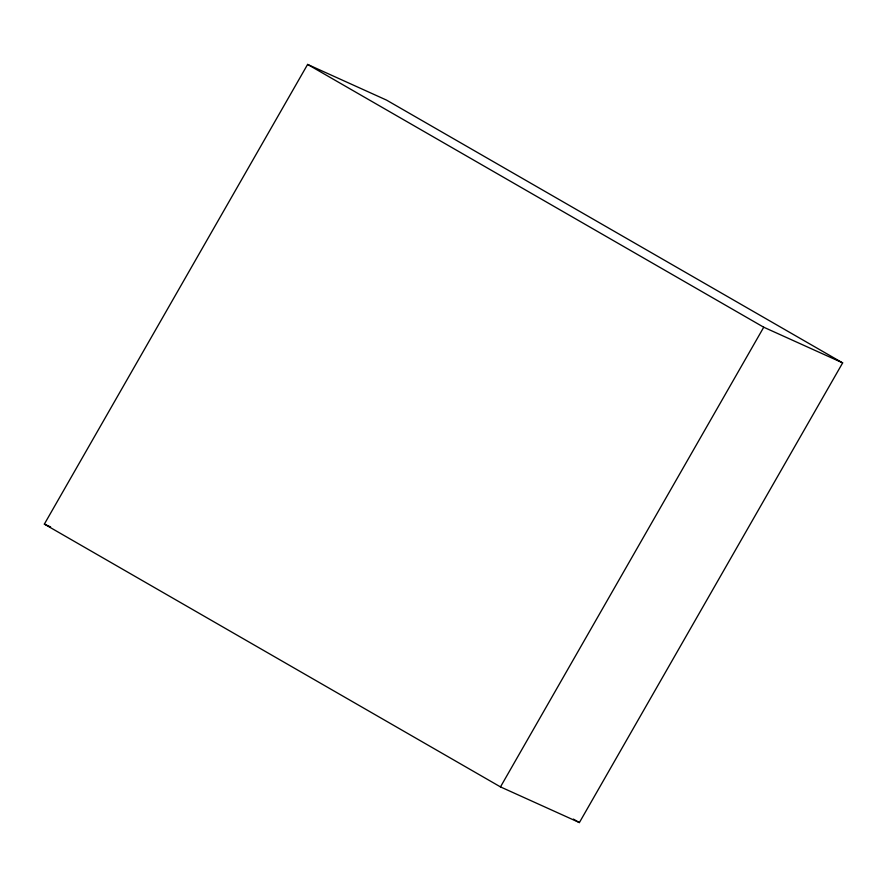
<?xml version="1.0" encoding="UTF-8"?>
<svg xmlns="http://www.w3.org/2000/svg" width="887" height="887" viewBox="0 0 887 887"><rect width="100%" height="100%" fill="white"/><g stroke="black" fill="none" stroke-linecap="round" stroke-linejoin="round"><path stroke-width="1.33" d="M44.35 524.117L307.612 64.429L386.521 100.098L842.65 362.883L579.388 822.571L500.479 786.902L44.35 524.117L50.614 526.945M500.479 786.902L763.74 327.225L842.65 362.883M307.612 64.429L763.74 327.225M573.39 819.111L579.388 822.571"/></g></svg>
